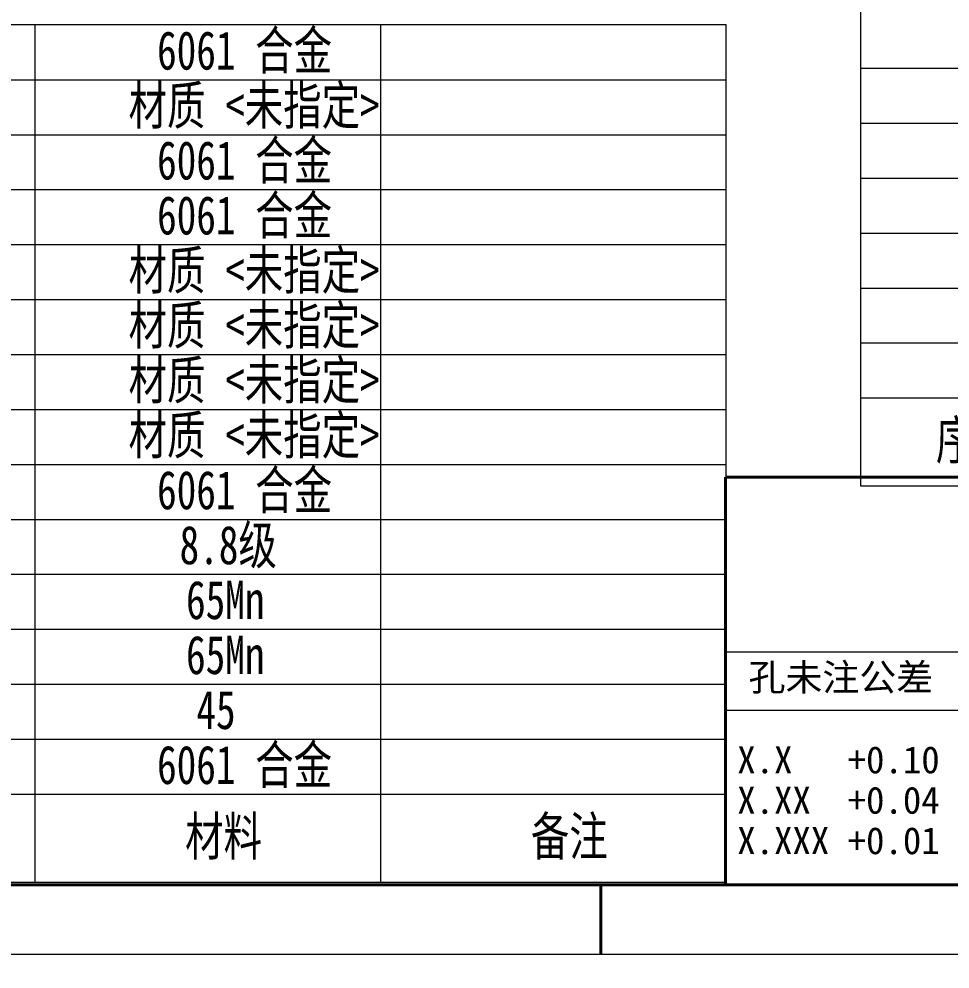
# Model space of a CAD drawing. Header units: millimetres. Extents: x 0 to 4220, y 0 to 2956.
# Drawn here: x 1602 to 2449, y 0 to 864 of the extents above; entities that cross this region are included whole.
import ezdxf

# ---------------------------------------------------------------- set-up
doc = ezdxf.new("R2010")
doc.units = ezdxf.units.MM
doc.linetypes.add('SLD-实线', pattern=[0])
doc.layers.add('文字', color=7, linetype='SLD-实线', lineweight=15)
doc.layers.add('粗实线', color=7, linetype='SLD-实线', lineweight=40)
doc.styles.add('SLDTEXTSTYLE0', font='HYSWLONGFANGSONG.TTF')
doc.styles.add('SLDTEXTSTYLE1', font='SIMSUN.TTC', dxfattribs={"bigfont": 'bigfont'})
doc.styles.add('SLDTEXTSTYLE2', font='SIMSUN.TTC')
doc.styles.add('SLDTEXTSTYLE3', font='HYSWLONGFANGSONG.TTF', dxfattribs={"bigfont": 'bigfont'})
doc.styles.get("Standard").update_dxf_attribs({"font": 'HYSWLONGFANGSONG.TTF'})
doc.dimstyles.new('SLDDIMSTYLE1', dxfattribs={"dimtxt": 0, "dimasz": 30, "dimexe": 0, "dimexo": 0.0625, "dimgap": 0, "dimtad": 0, "dimtih": 1, "dimtoh": 1, "dimdec": 0, "dimrnd": 1e-09, "dimzin": 0, "dimdsep": 46, "dimtxsty": 'Standard', "dimblk1": 'NONE', "dimblk2": 'NONE', "dimsah": 1, "dimcen": 0.09, "dimadec": 0, "dimazin": 0, "dimtfac": 30, "dimtdec": 0, "dimtofl": 0, "dimtmove": 0, "dimatfit": 3, "dimldrblk": 'NONE', "dimfxl": 0, "dimfrac": 2, "dimtolj": 1, "dimtzin": 0, "dimarcsym": 0})

# ---------------------------------------------------------------- blocks, each defined once
blk = doc.blocks.new('SW_NOTE_2')
at = {"color": 0, "linetype": 'Continuous', "lineweight": 0, "char_height": 24.625, "attachment_point": 2, "style": 'SLDTEXTSTYLE2'}
for s, insert in [('X.X   +0.10', (76.18, 28.65)), ('X.XX  +0.04', (76.18, -8.14)), ('X.XXX +0.01', (76.18, -44.92))]:
    blk.add_mtext(s, dxfattribs=dict(at, insert=insert))
blk = doc.blocks.new('SW_TABLEANNOTATION_0')
at = {"color": 0, "linetype": 'SLD-实线', "lineweight": 0}
for p, q in [((1751.98, 0), (0, 0)), ((1122.67, 0), (1122.67, -700)), ((1437.33, 0), (1437.33, -700)), ((1751.98, -780), (1751.98, 0)), ((0, -50), (1751.98, -50)), ((0, -100), (1751.98, -100)), ((0, -150), (1751.98, -150)), ((0, -200), (1751.98, -200)), ((0, -250), (1751.98, -250)), ((0, -300), (1751.98, -300)), ((0, -350), (1751.98, -350)), ((0, -400), (1751.98, -400)), ((0, -450), (1751.98, -450)), ((0, -500), (1751.98, -500)), ((0, -550), (1751.98, -550)), ((0, -600), (1751.98, -600)), ((0, -650), (1751.98, -650)), ((0, -700), (1751.98, -700)), ((1122.67, -700), (1122.67, -780)), ((1437.33, -700), (1437.33, -780)), ((0, -780), (1751.98, -780))]:
    blk.add_line(p, q, dxfattribs=at)
at = {"color": 0, "linetype": 'Continuous', "lineweight": 0, "char_height": 35, "attachment_point": 1}
for s, insert, style in [('6061 \\M+18D87\\M+18BE0', (1233.96, -5.79), 'SLDTEXTSTYLE3'), ('\\M+18DDE质 <\\M+196A2\\M+18E77\\M+192E8>', (1208.05, -55.79), 'SLDTEXTSTYLE3'), ('6061 \\M+18D87\\M+18BE0', (1233.96, -105.79), 'SLDTEXTSTYLE3'), ('6061 \\M+18D87\\M+18BE0', (1233.96, -155.79), 'SLDTEXTSTYLE3'), ('\\M+18DDE质 <\\M+196A2\\M+18E77\\M+192E8>', (1208.05, -205.79), 'SLDTEXTSTYLE3'), ('\\M+18DDE质 <\\M+196A2\\M+18E77\\M+192E8>', (1208.05, -255.79), 'SLDTEXTSTYLE3'), ('\\M+18DDE质 <\\M+196A2\\M+18E77\\M+192E8>', (1208.05, -305.79), 'SLDTEXTSTYLE3'), ('\\M+18DDE质 <\\M+196A2\\M+18E77\\M+192E8>', (1208.05, -355.79), 'SLDTEXTSTYLE3'), ('6061 \\M+18D87\\M+18BE0', (1233.96, -405.79), 'SLDTEXTSTYLE3'), ('8.8级', (1254.45, -455.79), 'SLDTEXTSTYLE3'), ('65Mn', (1260.33, -505.79), 'SLDTEXTSTYLE0'), ('65Mn', (1260.33, -555.79), 'SLDTEXTSTYLE0'), ('45', (1269.74, -605.79), 'SLDTEXTSTYLE0'), ('6061 \\M+18D87\\M+18BE0', (1233.96, -655.79), 'SLDTEXTSTYLE3'), ('\\M+18DDE\\M+197BF', (1259.53, -720.79), 'SLDTEXTSTYLE3'), ('备\\M+1928D', (1574.19, -720.79), 'SLDTEXTSTYLE3')]:
    blk.add_mtext(s, dxfattribs=dict(at, insert=insert, style=style))
blk = doc.blocks.new('SW_TABLEANNOTATION_1')
at = {"color": 0, "linetype": 'SLD-实线', "lineweight": 0}
for p, q in [((0, 0), (0, -2462.64)), ((0, -2082.64), (1751.98, -2082.64)), ((0, -2132.64), (1751.98, -2132.64)), ((0, -2182.64), (1751.98, -2182.64)), ((0, -2232.64), (1751.98, -2232.64)), ((0, -2282.64), (1751.98, -2282.64)), ((0, -2332.64), (1751.98, -2332.64)), ((0, -2382.64), (1751.98, -2382.64)), ((0, -2462.64), (1751.98, -2462.64))]:
    blk.add_line(p, q, dxfattribs=at)
at = {"color": 0, "linetype": 'SLD-实线', "lineweight": 0, "insert": (68.57, -2403.43), "char_height": 35, "attachment_point": 1, "style": 'SLDTEXTSTYLE3'}
blk.add_mtext('\\M+18F98\\M+18D86', dxfattribs=at)
blk = doc.blocks.new('_NONE')

msp = doc.modelspace()

# ---------------------------------------------------------------- linework, layer by layer
at = {"color": 7, "linetype": 'SLD-实线', "lineweight": 0}
for p, q in [((2245.01, 288.49), (4115.01, 288.49)), ((2245.01, 235.49), (4115.01, 235.49)), ((25.01, 13.49), (4175.01, 13.49))]:
    msp.add_line(p, q, dxfattribs=at)
at = {"layer": '粗实线'}
for p, q in [((2245.01, 447.49), (4115.01, 447.49)), ((2245.01, 447.49), (2245.01, 76.49)), ((148.01, 76.49), (4115.01, 76.49)), ((2131.51, 76.49), (2131.51, 13.49)), ((2245.01, 76.49), (4115.01, 76.49))]:
    msp.add_line(p, q, dxfattribs=at)

# ---------------------------------------------------------------- block references
at = {"color": 7, "linetype": 'SLD-实线', "lineweight": 0}
msp.add_blockref('SW_TABLEANNOTATION_1', (2367.97, 2902.24), dxfattribs=at)
at = {"color": 7, "linetype": 'Continuous', "lineweight": 0}
for name, p in [('SW_TABLEANNOTATION_0', (493.77, 859.1)), ('SW_NOTE_2', (2271.69, 174.03))]:
    msp.add_blockref(name, p, dxfattribs=at)

# ---------------------------------------------------------------- texts
at = {"color": 7, "linetype": 'Continuous', "lineweight": 0, "insert": (2350.03, 277.72), "char_height": 24.625, "attachment_point": 2, "style": 'SLDTEXTSTYLE1'}
msp.add_mtext('\\M+18D45\\M+196A2\\M+1928D\\M+18CF6\\M+18DB7', dxfattribs=at)

# ---------------------------------------------------------------- leaders
at = {"layer": '文字', "has_arrowhead": 0}
for points in [[(2065.01, 2617.49), (0, 0)], [(1873.3, 2614.04), (0, 0)], [(2105.62, 2507.56), (0, 0)], [(1913.24, 2506.43), (0, 0)], [(2124.55, 1985.09), (0, 0)], [(2089.77, 1923.59), (0, 0)], [(1913.99, 1820.71), (0, 0)], [(1851.82, 1175.5), (0, 0)], [(2008.4, 1170.5), (0, 0)], [(2009.36, 1141.27), (0, 0)], [(1970.51, 1137.98), (0, 0)], [(1984.28, 1137.02), (0, 0)], [(1969.43, 1089.61), (0, 0)], [(1731.79, 1034.3), (0, 0)]]:
    msp.add_leader(points, dimstyle='SLDDIMSTYLE1', dxfattribs=at)

doc.saveas('drawing.dxf')
